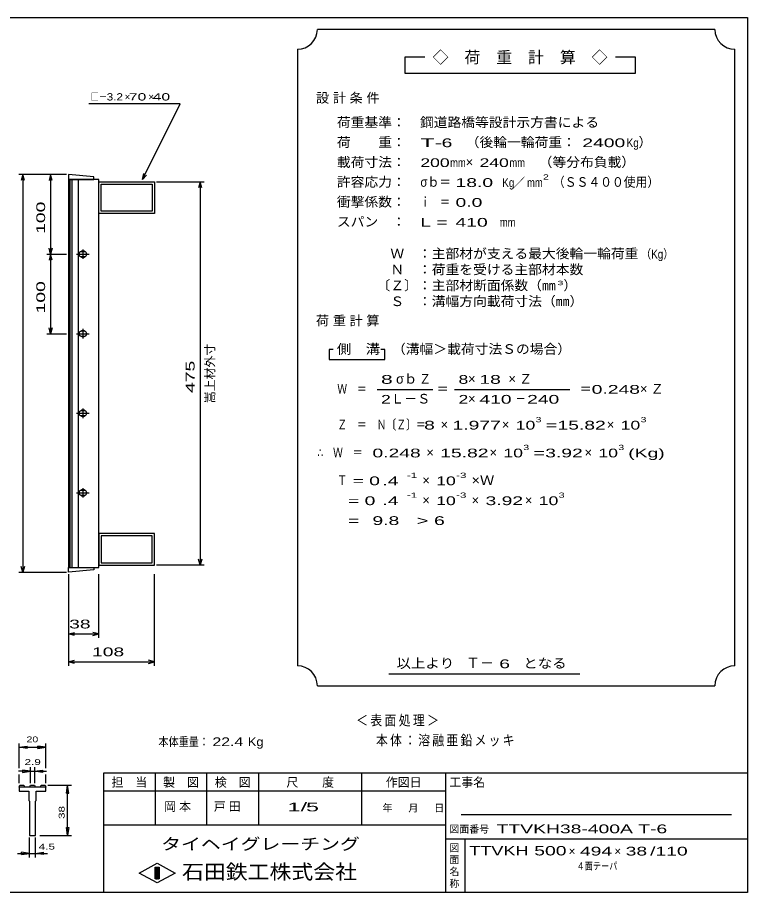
# Model space of a CAD drawing. Units: millimetres, scale not verified, with parts at other scales. Extents: x -910 to 866, y -641 to 527.
# Drawn here: x -53 to 866, y -573 to 527 of the extents above; entities that cross this region are included whole.
import ezdxf
from ezdxf.enums import TextEntityAlignment as Align

# ---------------------------------------------------------------- set-up
doc = ezdxf.new("R2010")
doc.units = ezdxf.units.MM
doc.header["$LTSCALE"] = 5
for name, color, linetype, lineweight in [('0_2', 150, 'Continuous', 25), ('16', 3, 'Continuous', 25), ('22', 4, 'Continuous', 25), ('32', 4, 'Continuous', 25), ('54', 2, 'Continuous', 25)]:
    doc.layers.add(name, color=color, linetype=linetype, lineweight=lineweight)
doc.styles.add('ベクトル', font='')
doc.styles.get('ベクトル').set_extended_font_data('ベクトル')

msp = doc.modelspace()

# ---------------------------------------------------------------- linework, layer by layer
at = {"layer": '0_2'}
for p, q in [((-864.5, 526.75), (865.5, 526.75)), ((865.5, 526.75), (865.5, -573.25)), ((865.5, -423.25), (55.5, -423.25)), ((55.5, -423.25), (55.5, -573.25)), ((120.5, -423.25), (120.5, -488.25)), ((185.5, -488.25), (185.5, -423.25)), ((250.5, -423.25), (250.5, -488.25)), ((380.5, -488.25), (380.5, -423.25)), ((485.5, -423.25), (485.5, -573.25)), ((485.5, -445.75), (55.5, -445.75)), ((845.5, -475.75), (505.5, -475.75)), ((55.5, -488.25), (485.5, -488.25)), ((485.5, -505.75), (865.5, -505.75)), ((510.5, -573.25), (510.5, -505.75)), ((100.5, -548.75), (123, -536.25)), ((123, -536.25), (145.5, -548.75)), ((123, -561.25), (100.5, -548.75)), ((120.5, -541.25), (125.5, -541.25)), ((120.5, -556.25), (120.5, -541.25)), ((120.5, -541.25), (121.5, -541.25)), ((121.5, -541.25), (121.5, -556.25)), ((122.5, -556.25), (122.5, -541.25)), ((122.5, -541.25), (123.5, -541.25)), ((145.5, -548.75), (123, -561.25)), ((123.5, -541.25), (123.5, -556.25)), ((124.5, -556.25), (124.5, -541.25)), ((124.5, -541.25), (125.5, -541.25)), ((125.5, -541.25), (125.5, -556.25)), ((125.5, -541.25), (125.5, -556.25)), ((125.5, -556.25), (120.5, -556.25)), ((121.5, -556.25), (122.5, -556.25)), ((123.5, -556.25), (124.5, -556.25)), ((865.5, -573.25), (-864.5, -573.25))]:
    msp.add_line(p, q, dxfattribs=at)
at = {"layer": '16'}
for p, q in [((43.5, 326.25), (11.5, 329.25)), ((11.5, 329.25), (11.5, 323.25)), ((11.5, 323.25), (43.5, 323.25)), ((11.5, 323.25), (11.5, -164.75)), ((49.5, 323.25), (11.5, 323.25)), ((13, 323.25), (13, -164.75)), ((16, -164.75), (16, 323.25)), ((23.5, 323.25), (23.5, -164.75)), ((43.5, 323.25), (43.5, 326.25)), ((49.5, -164.75), (49.5, 323.25)), ((49.5, 320.25), (119.5, 320.25)), ((49.5, 280.25), (49.5, 320.25)), ((119.5, 320.25), (119.5, 280.25)), ((52.5, 317.25), (116.5, 317.25)), ((52.5, 283.25), (52.5, 317.25)), ((116.5, 317.25), (116.5, 283.25)), ((119.5, 280.25), (49.5, 280.25)), ((116.5, 283.25), (52.5, 283.25)), ((31.5, 232.25), (27.5, 232.25)), ((29.5, 235.25), (29.5, 223.25)), ((21.5, 229.25), (37.5, 229.25)), ((27.5, 226.25), (31.5, 226.25)), ((31.5, 132.25), (27.5, 132.25)), ((29.5, 135.25), (29.5, 123.25)), ((21.5, 129.25), (37.5, 129.25)), ((27.5, 126.25), (31.5, 126.25)), ((29.5, 35.25), (29.5, 23.25)), ((21.5, 29.25), (37.5, 29.25)), ((31.5, 32.25), (27.5, 32.25)), ((27.5, 26.25), (31.5, 26.25)), ((29.5, -64.75), (29.5, -76.75)), ((21.5, -70.75), (37.5, -70.75)), ((31.5, -67.75), (27.5, -67.75)), ((27.5, -73.75), (31.5, -73.75)), ((119.5, -121.75), (49.5, -121.75)), ((49.5, -121.75), (49.5, -161.75)), ((116.5, -124.75), (52.5, -124.75)), ((52.5, -124.75), (52.5, -158.75)), ((116.5, -158.75), (116.5, -124.75)), ((119.5, -161.75), (119.5, -121.75)), ((11.5, -164.75), (43.5, -164.75)), ((11.5, -170.75), (11.5, -164.75)), ((11.5, -164.75), (49.5, -164.75)), ((43.5, -164.75), (43.5, -167.75)), ((49.5, -161.75), (119.5, -161.75)), ((52.5, -158.75), (116.5, -158.75)), ((43.5, -167.75), (11.5, -170.75))]:
    msp.add_line(p, q, dxfattribs=at)
for centre, radius, start, end in [((27.5, 229.25), 3, 90, 270), ((29.5, 229.25), 4, 46.6, 133.4), ((31.5, 229.25), 3, 270, 90), ((29.5, 229.25), 4, 226.6, 313.4), ((27.5, 129.25), 3, 90, 270), ((29.5, 129.25), 4, 46.6, 133.4), ((31.5, 129.25), 3, 270, 90), ((29.5, 129.25), 4, 226.6, 313.4), ((29.5, 29.25), 4, 46.6, 133.4), ((27.5, 29.25), 3, 90, 270), ((29.5, 29.25), 4, 226.6, 313.4), ((31.5, 29.25), 3, 270, 90), ((27.5, -70.75), 3, 90, 270), ((29.5, -70.75), 4, 46.6, 133.4), ((29.5, -70.75), 4, 226.6, 313.4), ((31.5, -70.75), 3, 270, 90)]:
    msp.add_arc(centre, radius, start, end, dxfattribs=at)
at = {"layer": '22'}
for p, q in [((152, 418.25), (37, 418.25)), ((104.5, 323.25), (152, 418.25)), ((104.5, 323.25), (106, 330.55)), ((9, 329.25), (-51, 329.25)), ((-46, 329.25), (-48, 321.75)), ((-44, 321.75), (-46, 329.25)), ((-46, 329.25), (-46, -170.75)), ((9, 329.25), (-16, 329.25)), ((-11, 329.25), (-13, 321.75)), ((-9, 321.75), (-11, 329.25)), ((-11, 329.25), (-11, 229.25)), ((104.5, 323.25), (109.5, 328.75)), ((122, 320.25), (182, 320.25)), ((177, 320.25), (175, 312.75)), ((179, 312.75), (177, 320.25)), ((177, 320.25), (177, -161.75)), ((-11, 229.25), (-13, 236.75)), ((-9, 236.75), (-11, 229.25)), ((-16, 229.25), (9, 229.25)), ((-11, 229.25), (-13, 221.75)), ((-9, 221.75), (-11, 229.25)), ((-11, 229.25), (-11, 129.25)), ((-11, 129.25), (-13, 136.75)), ((-9, 136.75), (-11, 129.25)), ((-16, 129.25), (9, 129.25)), ((-46, -170.75), (-48, -163.25)), ((-44, -163.25), (-46, -170.75)), ((182, -161.75), (122, -161.75)), ((177, -161.75), (175, -154.25)), ((179, -154.25), (177, -161.75)), ((-51, -170.75), (9, -170.75)), ((11.5, -173.25), (11.5, -253.25)), ((11.5, -173.25), (11.5, -288.25)), ((49.5, -253.25), (49.5, -173.25)), ((119.5, -288.25), (119.5, -173.25)), ((11.5, -248.25), (19, -246.25)), ((19, -250.25), (11.5, -248.25)), ((11.5, -248.25), (49.5, -248.25)), ((49.5, -248.25), (42, -246.25)), ((42, -250.25), (49.5, -248.25)), ((11.5, -283.25), (19, -281.25)), ((19, -285.25), (11.5, -283.25)), ((11.5, -283.25), (119.5, -283.25)), ((119.5, -283.25), (112, -281.25)), ((112, -285.25), (119.5, -283.25))]:
    msp.add_line(p, q, dxfattribs=at)
at = {"layer": '32'}
for p, q in [((-50.5, -416.75), (-50.5, -385.75)), ((-50.5, -390.75), (-40.5, -389.25)), ((-40.5, -392.25), (-50.5, -390.75)), ((-50.5, -390.75), (-17.167, -390.75)), ((-40.5, -392.25), (-40.5, -389.25)), ((-17.167, -390.75), (-27.167, -389.25)), ((-27.167, -392.25), (-27.167, -389.25)), ((-27.167, -392.25), (-17.167, -390.75)), ((-17.167, -416.75), (-17.167, -385.75)), ((-36.25, -435.75), (-36.25, -415.75)), ((-31.417, -415.75), (-31.417, -435.75)), ((-36.25, -420.75), (-51.25, -420.75)), ((-50.5, -435.75), (-50.5, -424.75)), ((-36.25, -420.75), (-46.25, -419.25)), ((-46.25, -419.25), (-46.25, -422.25)), ((-46.25, -422.25), (-36.25, -420.75)), ((-36.25, -420.75), (-31.417, -420.75)), ((-31.417, -420.75), (-21.417, -419.25)), ((-21.417, -422.25), (-31.417, -420.75)), ((-31.417, -420.75), (-16.417, -420.75)), ((-21.417, -419.25), (-21.417, -422.25)), ((-17.167, -435.75), (-17.167, -424.75)), ((-50.5, -440.75), (-49.667, -438.25)), ((-49.667, -438.25), (-44.833, -438.25)), ((-44.833, -438.25), (-44, -440.75)), ((-37.083, -440.75), (-36.25, -438.25)), ((-36.25, -438.25), (-31.417, -438.25)), ((-31.417, -438.25), (-30.583, -440.75)), ((-23.667, -440.75), (-22.833, -438.25)), ((-22.833, -438.25), (-18, -438.25)), ((-18, -438.25), (-17.167, -440.75)), ((-14.667, -438.25), (15.333, -438.25)), ((8.833, -448.25), (10.333, -438.25)), ((11.833, -448.25), (10.333, -438.25)), ((10.333, -501.584), (10.333, -438.25)), ((-50.5, -440.75), (-50.5, -445.75)), ((-17.167, -440.75), (-50.5, -440.75)), ((-50.5, -445.75), (-38.417, -445.75)), ((-38.417, -445.75), (-38.417, -457.417)), ((-29.25, -457.417), (-29.25, -445.75)), ((-29.25, -445.75), (-17.167, -445.75)), ((-17.167, -445.75), (-17.167, -440.75)), ((8.833, -448.25), (11.833, -448.25)), ((-38.417, -457.417), (-37.583, -458.25)), ((-37.583, -458.25), (-37.583, -501.583)), ((-30.083, -458.25), (-29.25, -457.417)), ((-30.083, -501.583), (-30.083, -458.25)), ((10.333, -501.584), (8.833, -491.584)), ((8.833, -491.584), (11.833, -491.584)), ((11.833, -491.584), (10.333, -501.584)), ((-37.583, -501.583), (-30.083, -501.583)), ((-37.583, -529.083), (-37.583, -504.084)), ((-30.083, -529.083), (-30.083, -504.084)), ((-24.667, -501.584), (15.333, -501.584)), ((-52.583, -524.083), (-37.583, -524.083)), ((-37.583, -524.083), (-47.583, -522.583)), ((-47.583, -525.583), (-47.583, -522.583)), ((-47.583, -525.583), (-37.583, -524.083)), ((-37.583, -524.083), (-30.083, -524.083)), ((-30.083, -524.083), (-20.083, -522.583)), ((-20.083, -525.583), (-30.083, -524.083)), ((-30.083, -524.083), (-15.083, -524.083)), ((-20.083, -525.583), (-20.083, -522.583))]:
    msp.add_line(p, q, dxfattribs=at)
at = {"layer": '54', "color": 4}
for p, q in [((824.5, 511.75), (324.5, 511.75)), ((299.5, 486.75), (299.5, -288.25)), ((849.5, -288.25), (849.5, 486.75)), ((459.5, 476.75), (434.5, 476.75)), ((434.5, 476.75), (434.5, 456.75)), ((724.5, 476.75), (699.5, 476.75)), ((724.5, 456.75), (724.5, 476.75)), ((434.5, 456.75), (724.5, 456.75)), ((344.5, 109.25), (339.5, 109.25)), ((339.5, 109.25), (339.5, 96.75)), ((409.5, 109.25), (404.5, 109.25)), ((409.5, 96.75), (409.5, 109.25)), ((339.5, 96.75), (409.5, 96.75)), ((399.5, 59.25), (469.5, 59.25)), ((497, 59.25), (642, 59.25)), ((414.5, -298.25), (654.5, -298.25)), ((324.5, -313.25), (824.5, -313.25))]:
    msp.add_line(p, q, dxfattribs=at)
for centre, start, end in [((299.5, 511.75), 270, 0), ((849.5, 511.75), 180, 270), ((299.5, -313.25), 0, 90), ((849.5, -313.25), 90, 180)]:
    msp.add_arc(centre, 25, start, end, dxfattribs=at)

# ---------------------------------------------------------------- texts
at = {"layer": '0_2', "style": 'ベクトル'}
for s, height, p in [('担\u3000当', 11, (65.5, -434.75)), ('製\u3000図', 11, (130.5, -434.75)), ('検\u3000図', 11, (195.5, -434.75)), ('尺\u3000\u3000度', 11, (285.5, -434.75)), ('作図日', 11, (410.5, -434.75)), ('工事名', 11, (490.5, -434.75)), ('年', 9.164, (406.5, -467)), ('月', 9.164, (439, -467)), ('日', 9.164, (471.5, -467)), ('図面番号', 9.164, (490.5, -493.5)), ('図', 9.164, (490.5, -517)), ('面', 9.164, (490.5, -532)), ('名', 9.164, (490.5, -547)), ('称', 9.164, (490.5, -562))]:
    msp.add_text(s, height=height, dxfattribs=at).set_placement(p, align=Align.MIDDLE_LEFT)
at = {"layer": '0_2', "color": 222, "style": 'ベクトル'}
for s, height, width, p in [('タイヘイグレーチング', 14.66, 1.25, (128, -512.25)), ('石田鉄工株式会社', 18.33, 1.1, (154.25, -547.25))]:
    msp.add_text(s, height=height, dxfattribs=dict(at, width=width)).set_placement(p, align=Align.MIDDLE_LEFT)
at = {"layer": '22', "color": 2, "style": 'ベクトル'}
for s, height, width, p in [('□－', 9.164, 0.8, (39.5, 427)), ('3.2', 9.164, 1.2, (59.5, 427)), (' 70 ', 9.164, 1.6, (82, 427)), (' 40 ', 9.164, 1.6, (112, 427)), (' 38 ', 11, 1.65, (5.5, -235.75)), (' 108 ', 11, 1.65, (34.25, -270.75)), ('1/', 11, 2, (287, -465.75)), (' 5 ', 11, 2, (302, -465.75)), ('TTVKH38-400A T-6                        ', 11, 1.65, (550, -493.25)), ('TTVKH', 11.73, 1.45, (515.5, -520.75)), (' 500 ', 11.73, 1.55, (590.5, -520.75)), (' 494 ', 11, 1.65, (648, -521.25)), (' 38 ', 11, 1.65, (705.5, -521.25)), ('/', 11, 1.65, (743, -521.25)), (' 110 ', 11, 1.65, (743, -521.25)), ('４面テーパ', 9.164, 0.8, (650.5, -540))]:
    msp.add_text(s, height=height, dxfattribs=dict(at, width=width)).set_placement(p, align=Align.MIDDLE_LEFT)
for height, p in [(9.164, (82, 427)), (9.164, (112, 427)), (11, (640.5, -521.25)), (11, (698, -521.25))]:
    msp.add_text('×', height=height, dxfattribs=at).set_placement(p, align=Align.MIDDLE_LEFT)
at = {"layer": '22', "color": 2, "style": 'ベクトル', "width": 1.65}
for s, p in [(' 100 ', (-23.5, 248)), (' 100 ', (-23.5, 148)), (' 475', (164.5, 48))]:
    msp.add_text(s, height=11, rotation=90, dxfattribs=at).set_placement(p, align=Align.MIDDLE_LEFT)
at = {"layer": '22', "color": 2, "style": 'ベクトル'}
msp.add_text('嵩上材外寸', height=11, rotation=90, dxfattribs=at).set_placement((189.5, 41.75), align=Align.MIDDLE_LEFT)
at = {"layer": '22', "color": 2, "char_height": 11, "attachment_point": 4, "style": 'ベクトル'}
for s, insert in [('\\T1.25;岡本\u3000', (131.75, -465.75)), ('\\T1.25;戸田\u3000', (194.25, -465.75))]:
    msp.add_mtext(s, dxfattribs=dict(at, insert=insert))
at = {"layer": '32', "color": 2, "style": 'ベクトル'}
for s, width, p in [('20', 1.35, (-41.333, -380.75)), ('2.9', 1.5, (-43.833, -409.25)), (' 4.5 ', 1.5, (-30.083, -515.583))]:
    msp.add_text(s, height=7.331, dxfattribs=dict(at, width=width)).set_placement(p, align=Align.MIDDLE_LEFT)
at = {"layer": '32', "color": 2, "style": 'ベクトル', "width": 1.5}
msp.add_text(' 38 ', height=7.331, rotation=90, dxfattribs=at).set_placement((2.833, -484.917), align=Align.MIDDLE_LEFT)
at = {"layer": '54', "style": 'ベクトル'}
for s, height, p in [('◇\u3000荷\u3000重\u3000計\u3000算\u3000◇', 14.66, (469.5, 476.75)), ('）', 12.1, (728.5, 370)), ('×', 12.1, (511, 345)), ('／', 11, (570.75, 319.25)), ('）', 12.1, (634, 190)), ('σｂ', 12.1, (423.5, 72.5)), ('×', 12.1, (514, 72.5)), ('Ｌ－Ｓ', 12.1, (417, 47.5)), ('×', 12.1, (514, 47.5)), ('×', 12.1, (479.5, 15)), ('×', 12.1, (556.5, 15)), ('×', 12.1, (688.5, 15)), ('×', 12.1, (461.5, -20)), ('×', 12.1, (541, -20)), ('×', 12.1, (660.5, -20)), ('×', 12.1, (456.5, -55)), ('×', 12.1, (456.5, -80)), ('×', 12.1, (518.5, -80)), ('×', 12.1, (585.5, -80)), ('Ｔ－', 12.83, (511.5, -284.5))]:
    msp.add_text(s, height=height, dxfattribs=at).set_placement(p, align=Align.MIDDLE_LEFT)
for s, height, width, p in [('荷重基準：\u3000', 12.1, 1.05, (349, 395)), ('鋼道路橋等設計示方書による', 12.1, 1.05, (453.5, 395)), ('荷\u3000\u3000重：\u3000', 12.1, 1.05, (349, 370)), ('T-', 11, 2, (454, 369.25)), (' 6 ', 11, 1.65, (474, 369.25)), ('（後輪一輪荷重：', 12.1, 1.05, (511, 370)), (' 2400', 11, 1.65, (651, 369.25)), ('Kg', 11, 0.85, (713.5, 369.25)), ('載荷寸法：\u3000', 12.1, 1.05, (349, 345)), ('\u3000（等分布負載）', 12.1, 1.05, (585.5, 345)), ('200', 11, 1.5, (454, 344.25)), ('mm', 11, 0.8, (491.5, 344.25)), ('240', 11, 1.5, (528.5, 344.25)), ('mm', 11, 0.8, (566, 344.25)), ('許容応力：\u3000', 12.1, 1.05, (349, 320)), ('σｂ＝', 12.1, 0.9, (454, 320)), (' 18.0', 11, 1.65, (491.5, 319.25)), ('Kg', 11, 0.85, (557, 319.25)), ('mm', 11, 0.8, (588.25, 319.25)), ('2', 6.598, 1.5, (608.25, 326.25)), ('（ＳＳ４００使用）', 12.1, 0.9, (620.75, 320)), ('衝撃係数：\u3000', 12.1, 1.05, (349, 295)), ('ｉ\u3000＝', 12.1, 0.75, (454, 295)), (' 0.0', 11, 1.65, (491.5, 294.25)), ('スパン\u3000：\u3000', 12.1, 1.05, (349, 270)), ('L =', 11, 1.65, (454, 269.25)), (' 410 ', 11, 1.65, (491.5, 269.25)), ('mm', 11, 0.8, (554, 269.25)), ('\u3000Ｗ\u3000：主部材が支える最大後輪一輪荷重', 12.1, 1.05, (399, 230)), ('（Kg）', 11, 0.85, (731.5, 229.25)), ('\u3000Ｎ\u3000：荷重を受ける主部材本数', 12.1, 1.05, (399, 210)), ('〔Ｚ〕：主部材断面係数（㎜', 12.1, 1.05, (399, 190)), ('3', 5.499, 1.8, (626.5, 193)), ('\u3000Ｓ\u3000：溝幅方向載荷寸法（㎜）', 12.1, 1.05, (399, 170)), ('側\u3000溝', 12.1, 1.1, (349, 110)), ('\u3000（溝幅＞載荷寸法Ｓの場合）', 12.1, 1.05, (401, 110)), ('8', 11, 1.8, (404.5, 71.75)), ('Ｚ', 12.1, 0.9, (452.5, 72.5)), ('8', 11, 1.5, (502, 71.75)), (' 18 ', 11, 1.65, (521.5, 71.75)), ('Ｗ\u3000＝', 12.1, 0.75, (349.5, 60)), ('＝', 12.1, 0.9, (474.5, 60)), ('＝', 12.1, 0.9, (654.5, 60)), ('0.248', 11, 1.65, (669.5, 59.25)), ('2', 11, 1.5, (404.5, 46.75)), ('2', 11, 1.5, (502, 46.75)), (' 410 ', 11, 1.65, (521.5, 46.75)), ('－', 12.1, 0.75, (574, 47.5)), (' 240 ', 11, 1.65, (581.5, 46.75)), ('Ｚ\u3000＝\u3000Ｎ〔Ｚ〕＝', 12.1, 0.75, (349.5, 15)), ('3', 6.598, 1.5, (599, 21.25)), ('3', 6.598, 1.5, (731, 21.25)), (' 8 ', 11, 1.65, (452, 14.25)), ('1.977', 11, 1.65, (494.5, 14.25)), ('10', 11, 1.5, (574, 14.25)), ('=', 11, 1.7, (611.5, 14.25)), ('15.82', 11, 1.65, (626.5, 14.25)), ('10', 11, 1.5, (706, 14.25)), ('3', 6.598, 1.5, (583.5, -13.75)), ('3', 6.598, 1.5, (703, -13.75)), ('∴\u3000Ｗ\u3000＝', 12.1, 0.75, (324.5, -20)), (' 0.248', 11, 1.65, (387, -20.75)), ('15.82', 11, 1.65, (479, -20.75)), ('10', 11, 1.5, (558.5, -20.75)), ('=', 11, 1.7, (596, -20.75)), ('3.92', 11, 1.65, (611, -20.75)), ('10', 11, 1.5, (678, -20.75)), ('(Kg)', 11, 1.65, (715.5, -20.75)), ('Ｔ', 12.1, 0.75, (349.5, -55)), (' = 0', 11, 1.65, (362, -55.75)), (' .4 ', 11, 1.65, (399.5, -55.75)), ('-1', 6.598, 1.65, (437, -48.75)), ('10', 11, 1.5, (474, -55.75)), ('-3', 6.598, 1.65, (499, -48.75)), ('×Ｗ', 12.1, 1.1, (518.5, -55)), ('  = 0', 11, 1.65, (349.5, -80.75)), (' .4 ', 11, 1.65, (399.5, -80.75)), ('-1', 6.598, 1.65, (437, -73.75)), ('10', 11, 1.5, (474, -80.75)), ('-3', 6.598, 1.65, (499, -73.75)), ('3.92', 11, 1.65, (536, -80.75)), ('10', 11, 1.5, (603, -80.75)), ('3', 6.598, 1.5, (628, -73.75)), ('  =', 11, 1.65, (349.5, -105.75)), (' 9.8', 11, 1.65, (387, -105.75)), ('>', 11, 1.7, (449.5, -105.75)), (' 6 ', 11, 1.65, (464.5, -105.75)), ('以上より\u3000', 12.1, 1.1, (424, -285)), (' 6 ', 11, 1.65, (546.5, -285.75)), ('となる', 12.1, 1.1, (583.5, -285)), ('本体重量：', 11, 0.85, (124.5, -383.75)), (' 22.4', 11, 1.35, (187, -383.75)), ('Kg', 11, 1.1, (237, -383.75))]:
    msp.add_text(s, height=height, dxfattribs=dict(at, width=width)).set_placement(p, align=Align.MIDDLE_LEFT)
at = {"layer": '54', "attachment_point": 4, "style": 'ベクトル'}
for s, insert, char_height in [('\\T1.28;設計条件', (322.75, 425), 12.1), ('\\T1.28;荷重計算', (322.75, 145), 12.1), ('\\T1.42;×Ｚ', (564.75, 72.5), 12.1), ('\\T1.42;×Ｚ', (730.25, 60), 12.1), ('\\T1.2;\\W0.85;＜表面処理＞', (373.25, -357.5), 12.83), ('\\T1.19;\\W0.85;本体：溶融亜鉛メッキ', (398.25, -382.5), 12.83)]:
    msp.add_mtext(s, dxfattribs=dict(at, insert=insert, char_height=char_height))

doc.saveas('drawing.dxf')
